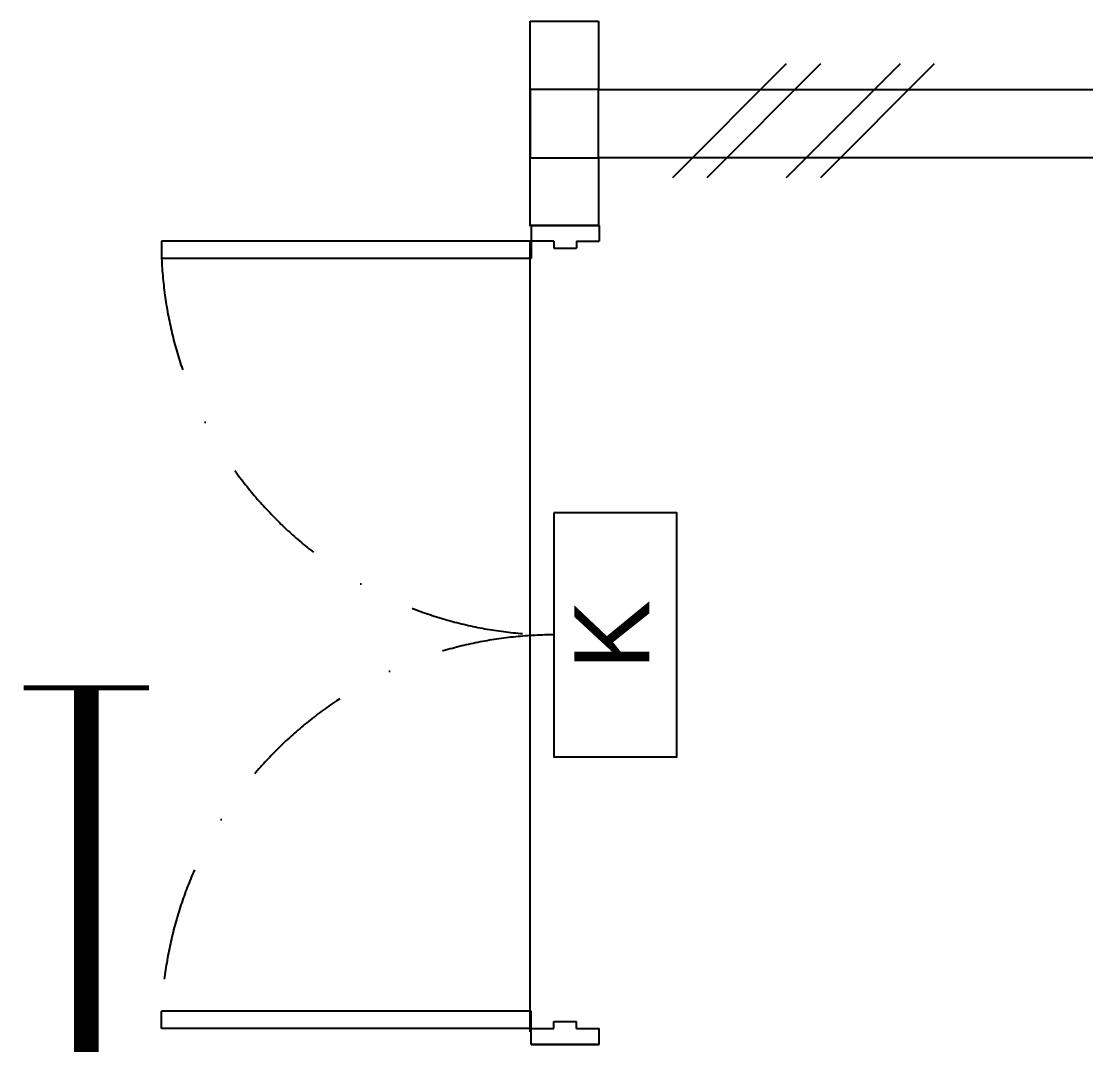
# Model space of a CAD drawing. Header units: inches. Extents: x -106706990 to 300603, y -86718466 to 1728185.
# Drawn here: x 50720 to 53060, y 19530 to 21779 of the extents above; entities that cross this region are included whole.
import ezdxf

# ---------------------------------------------------------------- set-up
doc = ezdxf.new("R2010")
doc.units = ezdxf.units.IN
doc.header["$MEASUREMENT"] = 0
doc.linetypes.add('DASHDOT', pattern=[1, 0.5, -0.25, 0, -0.25])
for name, color, linetype in [('A-COLUMN', 3, 'Continuous'), ('A-DOOR', 9, 'Continuous'), ('A-DROP', 8, 'Continuous'), ('A-WALL', 1, 'Continuous'), ('A-WLH', 7, 'Continuous'), ('K LIGHT', 3, 'Continuous'), ('LAMP', 5, 'Continuous')]:
    doc.layers.add(name, color=color, linetype=linetype)
doc.styles.add('arial', font='arial.ttf')

# ---------------------------------------------------------------- blocks, each defined once
blk = doc.blocks.new('A$C13432639')
at = {"layer": 'A-DOOR', "color": 8, "linetype": 'Continuous'}
for p, q in [((962.2, 1800), (812.2, 1800)), ((812.2, 1800), (812.2, 1765)), ((812.2, 1800), (962.2, 1800)), ((812.2, 1800), (812.2, 1800)), ((962.2, 1800), (962.2, 1765)), ((962.2, 1800), (962.2, 1800)), ((862.2, 1765), (812.2, 1765)), ((862.2, 1765), (862.2, 1750)), ((912.2, 1765), (912.2, 1750)), ((912.2, 1765), (962.2, 1765)), ((862.2, 1750), (912.2, 1750)), ((862.2, 35), (862.2, 50)), ((862.2, 50), (912.2, 50)), ((912.2, 35), (912.2, 50)), ((812.2, 0), (812.2, 35)), ((812.2, 35), (862.2, 35)), ((912.2, 35), (962.2, 35)), ((962.2, 0), (962.2, 35)), ((962.2, 0), (812.2, 0)), ((812.2, 0), (962.2, 0)), ((812.2, 0), (962.2, 0)), ((962.2, 0), (812.2, 0)), ((812.2, 0), (962.2, 0)), ((812.2, 0), (812.2, 0)), ((962.2, 0), (812.2, 0)), ((812.2, 0), (962.2, 0)), ((812.2, 0), (812.2, 0)), ((962.2, 0), (962.2, 0)), ((962.2, 0), (962.2, 0))]:
    blk.add_line(p, q, dxfattribs=at)
at = {"layer": 'A-DOOR', "color": 8}
for p, q in [((812.2, 1765), (0, 1765)), ((0, 1765), (0, 1727)), ((812.2, 1765), (812.2, 1727)), ((812.2, 1727), (0, 1727)), ((812.2, 73), (0, 73)), ((0, 35), (0, 73)), ((812.2, 35), (812.2, 73)), ((812.2, 35), (0, 35))]:
    blk.add_line(p, q, dxfattribs=at)
at = {"layer": 'A-DOOR', "color": 8, "linetype": 'DASHDOT', "ltscale": 500}
for centre, start, end in [((864.2, 1765), 182.5179, 270), ((864.2, 35), 90, 177.4821)]:
    blk.add_arc(centre, 865, start, end, dxfattribs=at)
blk = doc.blocks.new('YBC136')
at = {"layer": 'LAMP'}
for points, const_width in [([(-135000.8, 195525.6), (-135000.8, 195250.4)], 10.9), ([(-133690.5, 195525.6), (-133690.5, 195250.4)], 10.9), ([(-135000.8, 195388), (-133690.5, 195388)], 54.6)]:
    blk.add_lwpolyline(points, dxfattribs=dict(at, const_width=const_width))
blk = doc.blocks.new('*U222')
at = {"layer": 'LAMP', "rotation": 270}
blk.add_blockref('YBC136', (-195388, -134345.6, -5.5), dxfattribs=at)
blk = doc.blocks.new('*U223')
at = {"layer": 'LAMP', "color": 0, "linetype": 'ByBlock', "lineweight": -2, "transparency": 16777216}
blk.add_blockref('*U222', (0, 0), dxfattribs=at)
blk = doc.blocks.new('EXIT LAMP')
at = {"layer": 'K LIGHT', "color": 3}
blk.add_lwpolyline([(54141.1, 5237.4), (53604.6, 5237.4), (53604.6, 4967.1), (54141.1, 4967.1)], close=True, dxfattribs=at)
at = {"layer": 'K LIGHT', "color": 3, "style": 'arial'}
blk.add_text('K', height=164.8, dxfattribs=at).set_placement((53795.7, 5027.4))

msp = doc.modelspace()

# ---------------------------------------------------------------- linework, layer by layer
at = {"layer": 'A-COLUMN', "color": 8}
msp.add_lwpolyline([(51988.8, 21629.4), (51838.8, 21629.4), (51838.8, 21479.4), (51988.8, 21479.4)], close=True, dxfattribs=at)
at = {"layer": 'A-DROP', "color": 8}
msp.add_line((51838.8, 19558.4), (51838.8, 21294.4), dxfattribs=at)
at = {"layer": 'A-WALL', "color": 8}
for p, q in [((51838.8, 21329.4), (51838.8, 21779.4)), ((51838.8, 21779.4), (51988.8, 21779.4)), ((51988.8, 21779.4), (51988.8, 21629.4)), ((51988.8, 21629.4), (60688.8, 21629.4)), ((51988.8, 21479.4), (51988.8, 21329.4)), ((60688.8, 21479.4), (51988.8, 21479.4))]:
    msp.add_line(p, q, dxfattribs=at)
at = {"layer": 'A-WLH', "color": 8}
for p, q in [((52152.5, 21436.4), (52402.5, 21686.4)), ((52227.5, 21436.4), (52477.5, 21686.4)), ((52402.5, 21436.4), (52652.5, 21686.4)), ((52477.5, 21436.4), (52727.5, 21686.4))]:
    msp.add_line(p, q, dxfattribs=at)

# ---------------------------------------------------------------- block references
at = {"layer": 'A-DOOR', "color": 8}
msp.add_blockref('A$C13432639', (51028.6, 19530.9), dxfattribs=at)
at = {"layer": 'LAMP', "color": 0}
msp.add_blockref('*U223', (50863.3, 19659.4, -54.6), dxfattribs=at)
at = {"layer": 'LAMP', "color": 0, "rotation": 90}
msp.add_blockref('EXIT LAMP', (57128.1, -33441.9), dxfattribs=at)

doc.saveas('drawing.dxf')
